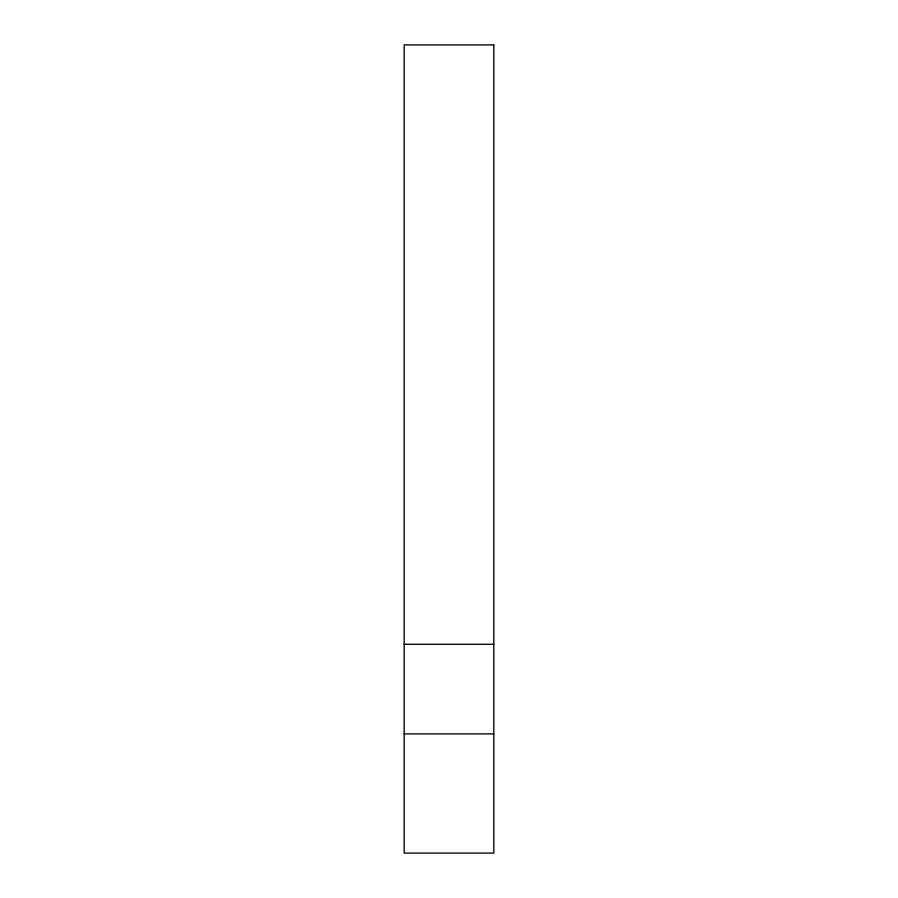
<?xml version="1.0" encoding="UTF-8"?>
<svg xmlns="http://www.w3.org/2000/svg" width="898" height="898" viewBox="0 0 898 898"><rect width="100%" height="100%" fill="white"/><g stroke="black" fill="none" stroke-linecap="round" stroke-linejoin="round"><path stroke-width="1.35" d="M404.179 644.281L493.821 644.281M404.179 733.913L493.821 733.913M493.821 44.9L404.179 44.9L404.179 853.1L493.821 853.1L493.821 44.9"/></g></svg>
